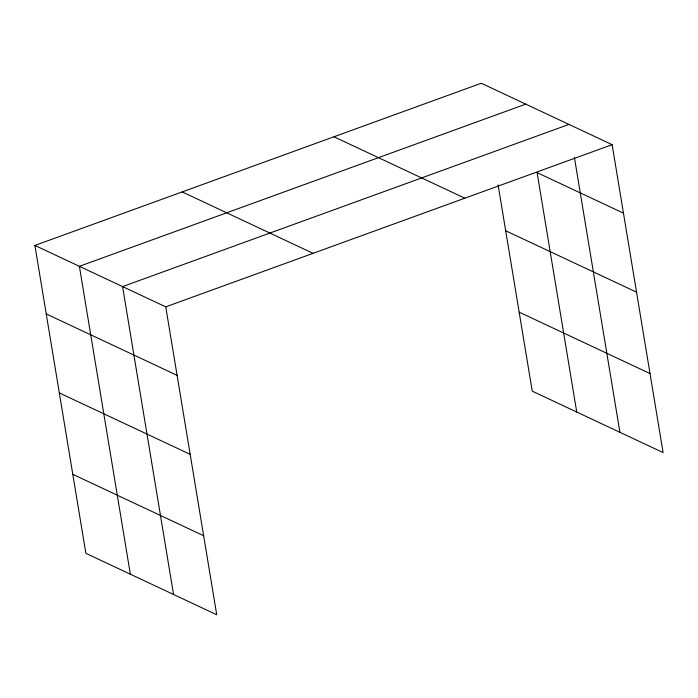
<?xml version="1.0" encoding="UTF-8"?>
<svg xmlns="http://www.w3.org/2000/svg" width="698" height="698" viewBox="0 0 698 698"><rect width="100%" height="100%" fill="white"/><g stroke="black" fill="none" stroke-linecap="round" stroke-linejoin="round"><path stroke-width="1.05" d="M34.9 245.434L165.758 306.858L216.729 614.746L85.871 553.322L34.9 245.434L481.271 83.254L612.129 144.678L663.1 452.566L532.242 391.142L498.084 184.839M525.76 104.142L79.389 266.322L130.36 574.201M568.949 124.41L122.578 286.59L173.549 594.469M165.758 306.858L612.129 144.678M623.471 213.169L537.102 172.633L576.731 412.029M333.967 136.773L464.824 198.197M505.684 230.75L636.55 292.174M519.164 312.146L650.021 373.57M182.204 191.915L313.062 253.339M46.242 313.926L177.1 375.35M59.321 392.922L190.179 454.346M72.793 474.317L203.65 535.741M574.437 157.582L619.92 432.298"/></g></svg>
